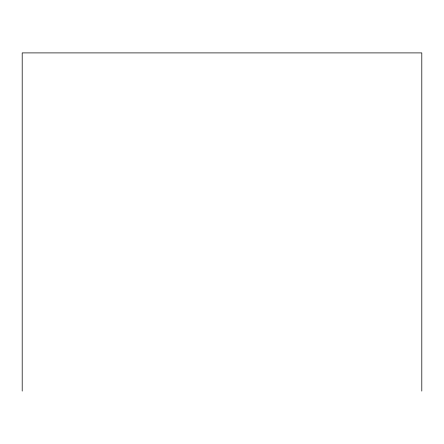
<?xml version="1.0" encoding="UTF-8"?>
<svg xmlns="http://www.w3.org/2000/svg" width="444" height="444" viewBox="0 0 444 444"><rect width="100%" height="100%" fill="white"/><g stroke="black" fill="none" stroke-linecap="round" stroke-linejoin="round"><path stroke-width="0.67" d="M421.8 391.097L421.8 52.903L22.2 52.903L22.2 391.097"/></g></svg>
